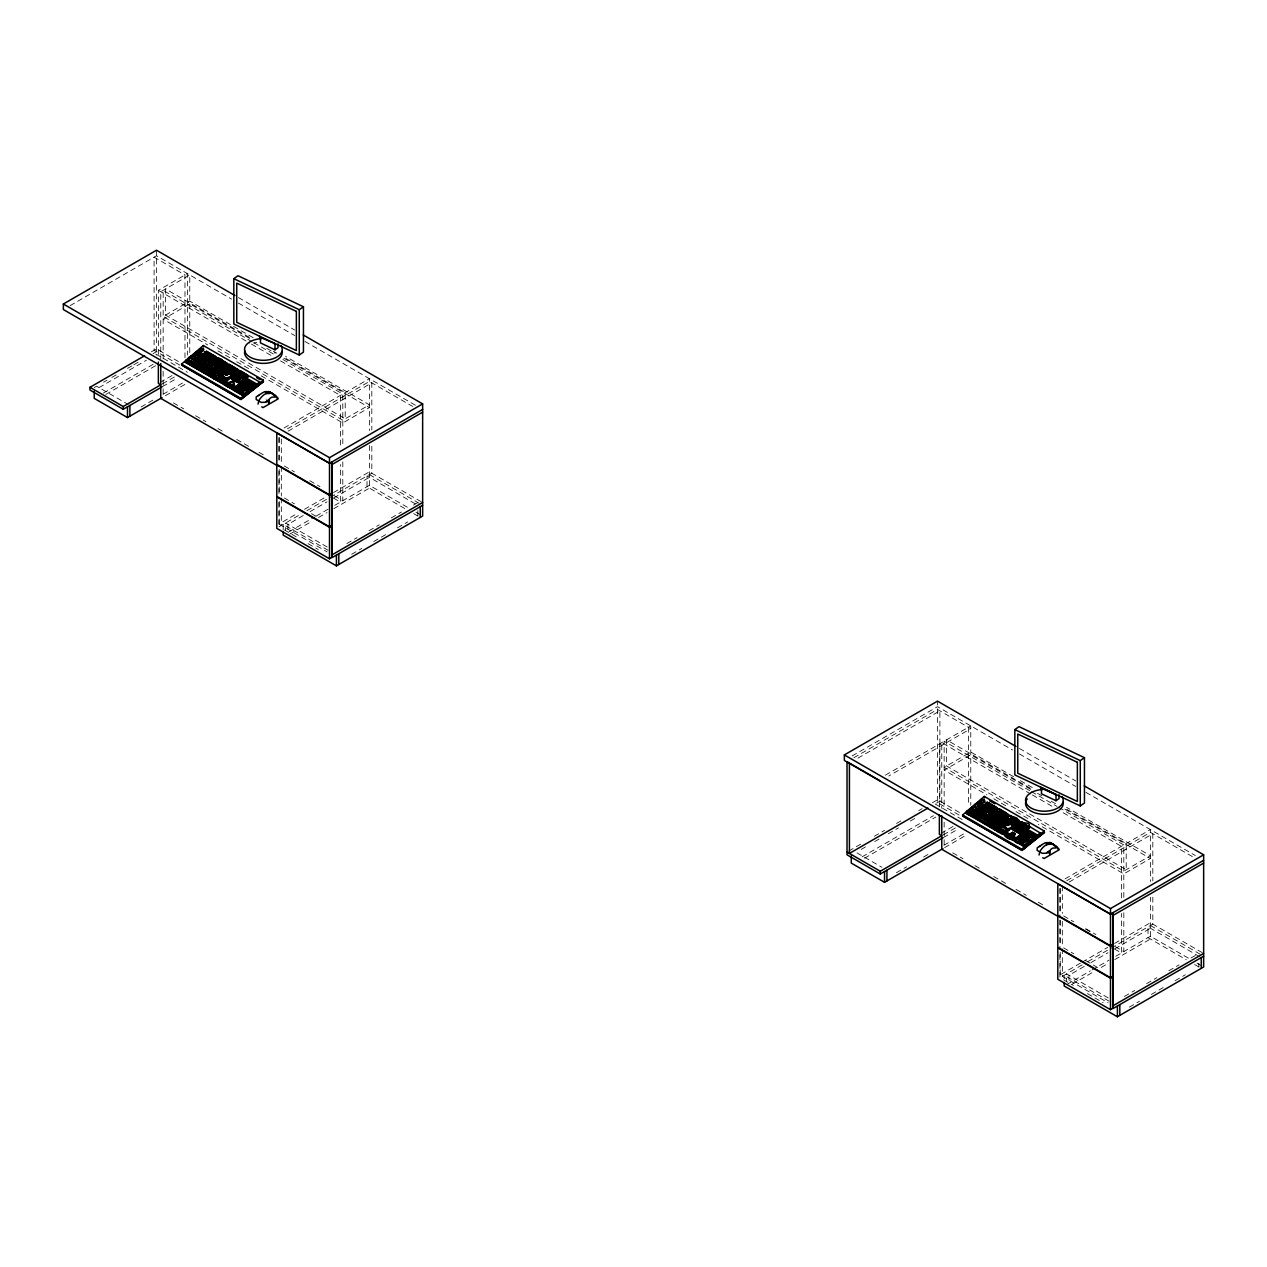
<?xml version="1.0" encoding="UTF-8"?>
<svg xmlns="http://www.w3.org/2000/svg" width="1267" height="1267" viewBox="0 0 1267 1267"><rect width="100%" height="100%" fill="white"/><g stroke="black" fill="none" stroke-linecap="round" stroke-linejoin="round"><path stroke-width="0.75" stroke-dasharray="5 3.75" d="M70.128 305.632L156.506 255.776L231.56 299.107M158.359 354.364L158.359 290.349L187.373 273.593L187.373 355.077M151.375 351.846L156.506 348.884L180.88 362.964M94.217 387.607L96.625 386.229L128.22 404.474M103.609 382.191L107.03 380.211M111.829 377.439L118.591 373.543M127.492 368.396L132.623 365.45M133.811 364.753L140.574 360.842M153.085 353.62L156.506 351.656M99.016 387.607L146.354 360.271M103.387 393.071L154.099 363.787M105.779 394.465L156.506 365.181M160.07 382.476L172.011 375.586M162.461 383.853L174.83 376.711M162.477 386.625L177.222 378.104M141.017 406.992L152.848 400.166M163 394.306L184.982 381.62M165.391 395.684L187.373 382.998M284.046 427.977L369.41 378.69L369.41 430.574M287.466 428.784L369.41 381.462L412.662 406.438M288.147 431.144L371.817 382.84L371.817 429.988M278.93 502.445L278.93 524.063L297.713 513.214M304.539 509.271L326.728 496.458M333.569 492.515L369.41 471.815L422.64 502.54M278.93 526.819L301.118 514.006M306.931 510.649L328.438 498.232M330.149 497.25L371.817 473.193L371.817 445.699M303.241 515.542L287.973 524.364L287.973 531.538M310.035 511.63L326.997 501.843M333.791 497.915L369.41 477.342M288.971 531.776L314.422 517.079M316.116 516.112L327.995 509.255M334.789 505.327L369.41 485.34L407.673 507.418M289.668 534.136L311.73 521.402M318.524 517.49L326.997 512.597M333.791 508.669L369.41 488.096L369.41 444.321M346.841 543.543L357.072 537.636M369.03 530.73L379.276 524.823M391.234 517.918L401.465 512.011M413.422 505.105L420.248 501.162M351.688 554.265L361.871 548.389M373.749 541.532L385.611 534.674M397.49 527.816L407.673 521.941M852.137 755.971L937.501 706.685L1012.571 750.016M853.847 757.745L937.501 709.441L970.775 728.652L888.816 775.974M857.949 758.141L939.892 710.835L939.892 801.172L934.096 804.529M885.411 775.166L970.775 725.88L970.775 805.258M848.716 851.06L862.384 843.173M874.325 836.268L884.572 830.36M896.529 823.455L903.355 819.511M918.718 810.642L922.138 808.663M932.385 802.755L937.501 799.794L960.006 812.781M861.148 849.413L867.943 845.485M874.721 841.573L881.515 837.661M888.294 833.734L898.477 827.858M910.355 821L917.15 817.088M862.146 856.825L933.415 815.679M864.553 858.202L935.806 817.057M941.08 833.385L953.022 826.48M943.456 834.779L955.809 827.652M943.456 837.535L957.108 829.663M896.418 872.694L906.602 866.818M923.564 857.015L930.358 853.103M943.931 845.263L964.282 833.512M944.628 847.623L966.673 834.89M1065.056 878.886L1150.42 829.6L1150.42 881.468M1066.766 880.676L1150.42 832.371L1193.672 857.347M1069.158 882.054L1152.812 833.749L1152.812 880.898M1080.418 963.142L1059.925 974.972L1108.166 1002.815M1082.129 962.144L1107.738 947.368M1114.564 943.424L1150.42 922.724L1203.65 953.449M1082.129 964.916L1059.925 977.728L1059.925 951.39M1087.941 961.558L1109.449 949.141M1111.159 948.159L1152.812 924.102L1152.812 896.608M1084.251 966.452L1068.984 975.273L1068.984 982.448M1091.03 962.54L1108.007 952.736M1114.786 948.825L1150.42 928.252M1066.592 984.649L1090.333 970.934M1092.043 969.952L1109.005 960.164M1115.784 956.237L1150.42 936.25L1188.684 958.327M1072.373 984.063L1094.435 971.33M1101.213 967.418L1108.007 963.506M1114.786 959.578L1150.42 939.005L1150.42 897.194M1124.431 996.432L1134.662 990.509M1146.619 983.62L1156.866 977.696M1168.807 970.807L1179.054 964.884M1191.012 957.979L1197.838 954.035M1129.293 1007.138L1139.476 1001.263M1151.355 994.405L1163.233 987.547M1175.111 980.69L1185.278 974.814M265.959 399.026L266.418 399.232M238.386 297.523L294.688 330.022M1019.397 748.433L1075.699 780.931M238.386 303.051L294.688 335.549M304.935 341.457L415.988 405.583M1019.397 753.96L1075.699 786.459M1085.93 792.366L1195.335 855.542M253.067 337.655L189.765 301.103L163.158 316.465L342.803 420.185L369.41 404.822L285.582 356.423M1013.552 776.703L970.775 752.012L944.153 767.374L1123.813 871.094L1150.42 855.732L1066.592 807.332M1020.394 780.662L1034.078 788.549M249.393 337.37L165.549 288.955L165.549 315.087L345.194 418.807L345.194 392.675L283.602 357.12M273.339 351.197L276.76 353.16M1030.388 788.264L946.56 739.865L946.56 765.997L1126.205 869.716L1126.205 843.584L1064.613 808.029M249.647 338.432L189.765 303.858L163.158 319.236L207.645 344.909M266.767 348.314L275.319 353.255M283.871 358.197L369.41 407.578L342.803 422.956L258.959 374.541M1030.657 789.341L970.775 754.768L944.153 770.146L986.93 794.837M1037.499 793.3L1044.341 797.244M1051.182 801.203L1056.314 804.165M1064.882 809.106L1150.42 858.488L1123.813 873.866L1038.259 824.469M252.117 341.71L163.158 290.349L163.158 359.464M253.828 342.692L274.369 354.554M282.921 359.495L342.803 394.069L342.803 447.378M1029.707 790.64L944.153 741.258L944.153 808.394M1031.417 791.622L1057.074 806.445M1058.784 807.427L1123.813 844.978L1123.813 898.287M158.359 290.349L249.726 343.088M251.436 344.086L271.977 355.932M280.53 360.873L340.411 395.447L340.411 448.771M1030.736 793.997L941.761 742.636L941.761 808.251M1032.447 794.995L1052.972 806.841M1063.235 812.765L1121.406 846.356L1121.406 899.681M941.761 745.408L939.37 744.014L939.37 806.873M217.908 350.848L229.881 357.753M236.723 361.713L248.696 368.618M993.771 798.78L1005.745 805.701M1016.023 811.624L1027.996 818.545M179.787 365.102L154.099 350.278L154.099 257.153L184.982 274.971L184.982 358.403M369.41 474.587L420.977 504.345M959.135 815.045L937.501 802.565L937.501 701.142M1150.42 925.496L1201.987 955.255M155.762 354L187.373 372.245M415.259 503.807L367.018 475.964L367.018 486.718L405.282 508.811M935.109 803.943L963.395 820.272M1199.596 956.648L1148.029 926.874L1148.029 937.628L1186.276 959.721M415.988 512.232L420.977 515.115M1196.998 963.142L1201.987 966.008M413.596 513.61L418.585 516.493M1194.607 964.52L1201.259 968.352M284.299 466.003L294.498 471.894M309.797 480.716L319.997 486.607M1063.599 915.93L1073.798 921.822M1085.692 928.679L1095.892 934.571M1085.692 929.139L1092.502 933.066M173.421 402.906L183.683 408.829M195.656 415.75L205.935 421.673M217.908 428.594L224.75 432.538M236.723 439.459L248.696 446.38M258.959 452.303L265.817 456.247M334.25 495.761L342.803 500.703L342.803 461.204M952.721 852.834L962.983 858.757M974.957 865.678L981.798 869.621M993.771 876.542L1005.745 883.447M1016.023 889.386L1026.286 895.31M1038.259 902.215L1045.101 906.174M1115.245 946.671L1123.813 951.612L1123.813 912.113M333.569 498.137L340.411 502.08L340.411 464.561M1114.564 949.046L1121.406 952.99L1121.406 913.491M284.299 497.963L294.498 503.854M311.492 513.658L316.592 516.603M1063.599 947.89L1073.798 953.782M1085.692 960.639L1097.602 967.513M327.171 546.996L285.582 522.986L285.582 530.16M856.999 852.881L881.943 867.293M1108.166 997.905L1066.592 973.895L1066.592 981.054M328.105 550.29L283.19 524.364L283.19 529.749M1109.1 1001.199L1064.185 975.273L1064.185 978.853M278.93 524.063L327.171 551.905M284.299 529.923L296.193 536.796M308.087 543.654L318.286 549.545M1063.599 979.85L1073.244 985.409M1087.403 993.581L1103.177 1002.704M1198.867 963.395L1198.867 966.974M1062.332 885.997L1062.332 913.491M1062.332 921.347L1062.332 946.892M1062.332 948.856L1062.332 976.35M1060.194 888.373L1060.194 913.966M1060.194 920.333L1060.194 945.926M1060.194 952.293L1060.194 977.886M1059.925 888.547L1059.925 918.005M1059.925 919.969L1059.925 949.426M968.384 727.274L968.384 805.844M944.153 822.22L944.153 847.892M417.857 510.696L417.857 516.065M281.322 439.015L281.322 464.546M281.322 466.509L281.322 495.983M281.322 497.947L281.322 525.441M279.199 437.463L279.199 463.057M279.199 469.423L279.199 495.017M279.199 501.384L279.199 525.013M278.93 437.638L278.93 463.168M278.93 471.023L278.93 494.589M189.765 352.574L189.765 274.971L160.766 291.727L160.766 358.878M163.158 371.31L163.158 396.983M156.506 250.232L156.506 355.235M253.796 343.151A18.815 10.865 0 0 1 256.758 342.343"/><path stroke-width="1.5" d="M273.403 394.575L272.484 393.499A14.365 8.283 -60 0 0 271.486 393.023L270.109 392.453A5.416 0.95 22.8 0 0 269.633 392.311L269.618 392.216A5.638 0.824 24 0 1 270.109 392.39L271.486 393.103A5.416 0.95 22.8 0 1 271.201 393.213L266.165 393.023L269.111 392.105M184.839 362.014L223.103 383.996M190.319 357.468L195.34 361.095L191.412 363.946L189.464 362.695L191.317 361.475L193.408 362.695L187.833 359.48M196.448 357.579L192.695 355.726L195.15 353.936M196.052 364.231L197.921 365.672M197.795 354.918L204.779 359.305L207.155 357.547L204.921 356.249L200.978 358.973L199.394 358.181L201.2 356.914L202.182 357.817M198.507 351.07L201.532 352.559M200.376 364.009L198.048 362.663M203.686 354.063L214.171 359.86M202.055 364.199C197.383 362.916 200.138 366.638 202.324 364.769M207.931 368.364L205.697 367.002L203.623 368.95M209.625 358.878C210.227 361.554 200.962 362.837 206.426 359.844C210.686 362.441 200.709 358.181 207.709 357.753M209.863 368.76C215.184 373.86 213.141 364.278 213.996 370.122C219.223 368.808 210.449 367.509 216.562 366.306M211.684 366.385L213.822 367.873L215.897 365.925M214.994 360.588L225.494 366.401M215.485 372.736C215.438 369.695 207.645 373.29 213.03 374.399M217.433 373.132C223.42 373.971 212.618 376.236 219.729 374.541M223.657 370.677L221.282 372.229L219.239 370.74M221.741 372.91L223.451 370.281M221.155 379.435C218.827 374.272 215.232 382.713 212.983 377.439M226.318 367.129L236.343 373.021L239.146 370.661M223.926 384.725L232.019 389.143M233.761 383.109C233.904 386.942 225.843 383.679 231.307 382.048M231.829 369.33L233.967 370.819L236.676 369.235M231.909 378.057C233.556 382.048 248.696 373.876 236.866 377.835M232.843 389.872L243.201 395.858L255.728 385.833M238.592 370.36L236.248 372.466L226.255 366.701L229.184 364.437M238.449 392.137L240.587 393.625L245.45 390.03L248.174 391.06L252.687 387.179M240.144 386.799L237.816 388.684M240.936 390.141L243.327 391.519M257.074 384.202L259.402 381.874L249.425 376.109L246.479 378.12L257.058 384.139M966.357 812.385C968.606 818.735 972.628 809.36 975.083 814.808M970.142 814.57C972.106 820.082 976.239 811.197 978.203 816.708M980.04 810.801L981.798 808.108M984.38 801.092L982.479 799.825M982.59 812.179L980.04 810.342M983.746 808.995L986.185 807.206M995.054 807.079L992.536 808.615L994.833 810.104M991.459 820.731L989.131 819.385M993.185 811.434L991.063 810.072L986.945 812.812L985.457 812.084L987.246 810.737L988.292 811.672M997.604 820.668L995.213 818.735M995.799 826.67C994.31 822.014 986.882 828.349 993.866 828.27M1002.007 819.781L999.853 821.681L997.731 820.557L993.977 823.756L992.489 822.98L994.421 821.681L998.048 824.073L1000.249 821.649M1000.74 815.79C998.412 812.622 989.67 818.672 995.846 816.027M1000.36 832.023L1004.018 834.129M1000.423 822.473L1002.767 823.107M1005.285 824.564C1005.966 825.245 1008.975 826.464 1009.989 823.819C1017.765 825.07 1004.984 832.562 1003.828 826.147C1009.751 824.009 995.704 828.745 1003.306 823.962M1008.294 820.161L1005.681 818.466M1010.496 834.43C1005.095 838.406 1011.779 836.331 1014.851 837.55C1013.157 842.935 999.235 835.064 1007.534 832.894C1009.641 835.761 1010.939 833.037 1012.808 832.403M1012.412 829.489L1020.093 834.145L1024.069 831.12M1015.453 830.423C1016.403 834.525 1023.102 828.713 1017.449 828.871M1016.467 824.865L1011.367 821.745M1019.713 826.749L1017.306 825.435M1021.186 837.899L1018.779 836.6M1024.37 835.571C1028.915 836.695 1022.96 841.225 1021.883 837.582M1040.476 833.148L1030.34 826.987M1050.121 843.014L1047.176 843.933L1052.133 844.139A5.416 0.95 22.8 0 0 1052.37 844.091L1051.119 843.363A5.638 0.824 24 0 0 1050.628 843.141L1050.137 843.014M1054.366 845.627L1053.479 844.408A14.365 8.283 -60 0 0 1052.418 843.885L1051.768 843.569M197.589 354.839L195.039 353.287L193.107 354.602L195.989 356.027L197.589 354.903L195.181 353.588L197.462 351.893L204.525 356.28M200.091 356.344C195.783 353.762 198.016 359.812 199.822 356.407M202.577 348.963C202.482 351.608 196.702 349.518 201.025 348.267C208.311 348.583 198.301 354.364 203.369 350.056M210.179 362.156C206.299 359.416 207.994 365.72 209.736 362.188M211.383 359.29C210.845 362.219 205.571 359.385 210.164 358.577M218.938 363.661C218.605 366.464 213.014 363.819 217.718 362.932M217.211 373.084C214.519 369.932 212.999 376.933 217.306 373.052M226.508 368.016C226.16 370.819 220.569 368.19 225.273 367.303M230.388 365.023L228.678 366.353L227.173 365.545L229.105 364.278L239.099 370.17L236.691 372.387M227.997 382.618C221.456 383.711 229.058 382.777 231.813 381.494M234.062 372.387C233.698 375.206 228.139 372.546 232.827 371.659M233.001 382.08C225.051 384.535 238.006 378.912 232.257 385.184M241.696 371.548L239.922 372.91L238.481 372.086L240.429 370.819L248.047 375.365L245.529 377.582M242.979 377.534C242.615 380.353 237.04 377.693 241.744 376.806M251.895 382.682C251.531 385.501 245.956 382.84 250.66 381.953M968.843 810.389L974.339 813.557L972.312 812.385L970.459 813.604L972.359 814.839L974.545 813.683M975.542 810.912L971.076 808.203L969.144 809.47L973.626 812.131L975.638 810.88L972.581 809.47M979.803 802.93C979.439 805.764 973.864 803.088 978.567 802.217L1016.356 824.326L1003.543 834.446L965.755 812.638L978.599 802.344M978.061 812.369C970.807 811.308 981.656 815.204 975.764 810.943M991.253 804.307C990.762 807.253 985.346 804.323 990.034 803.579M993.201 821.048C989.59 825.118 989.749 818.07 993.201 821.048C988.054 820.937 993.265 817.437 994.452 815.679C991.998 812.923 981.814 821.84 987.706 818.213M1002.561 810.832C1002.023 813.778 996.67 810.848 1001.342 810.12M1002.466 816.027C1001.928 818.941 996.654 816.106 1001.247 815.299M1005.048 812.274C1004.43 815.188 999.235 812.29 1003.828 811.545M1010.021 820.383C1009.672 823.186 1004.097 820.557 1008.801 819.67M1013.885 817.5C1013.188 820.272 1008.057 817.358 1012.65 816.645M1016.356 818.799C1016.023 821.602 1010.433 818.973 1015.136 818.086M1015.057 823.297C1014.629 826.211 1009.15 823.392 1013.838 822.568M1014.012 832.989L1012.222 834.335L1010.797 833.512L1012.666 832.245L1015.31 833.892L1012.808 835.872L1015.374 837.424L1012.84 839.562M1018.921 825.514L1017.132 826.876L1015.722 826.132L1017.639 824.785L1025.288 829.41L1020.188 833.591L1012.27 829.156L1017.718 824.928M1025.241 823.914C1024.623 826.844 1019.412 823.946 1024.005 823.202M1023.989 828.57C1023.403 831.295 1018.13 828.523 1022.754 827.715M1027.838 830.661L1026.048 832.023L1024.639 831.279L1026.555 829.933L1036.723 836.014L1024.195 846.198M1032.89 833.718C1032.367 836.458 1027.078 833.638 1031.671 832.862M1035.424 835.048C1035.155 837.851 1029.485 835.27 1034.189 834.319M265.785 401.845L268.889 399.659A12.622 9.978 84.4 0 1 269.222 399.232L269.269 399.184A13.573 10.801 82.2 0 1 269.665 398.757L269.728 398.693A13.969 11.165 80 0 1 270.283 398.171L270.362 398.107A6.62 5.321 77.8 0 1 271.819 397.268L271.882 397.252A5.781 4.625 80 0 1 272.548 397.094L273.767 397.109A4.023 3.104 -88.2 0 0 274.195 397.109L274.765 397.062A3.563 1.679 40.9 0 0 275.731 395.526L269.238 391.63L265.389 391.63M1046.78 852.754L1049.884 850.569A12.622 9.978 84.4 0 1 1050.232 850.141L1050.28 850.094A13.573 10.801 82.2 0 1 1050.676 849.666L1050.739 849.603A13.969 11.165 80 0 1 1051.293 849.08L1051.372 849.017A6.62 5.321 77.8 0 1 1052.814 848.177L1052.893 848.161A5.781 4.625 80 0 1 1053.558 848.003L1054.777 848.003A4.023 3.104 -88.2 0 0 1055.189 848.019L1055.775 847.956A3.563 1.679 40.9 0 0 1056.726 846.435L1050.248 842.539L1045.972 842.682M196.575 357.658C192.473 368 181.862 351.307 194.104 360.034M194.073 363.898C182.765 357.69 194.484 371.168 197.209 365.799M197.81 362.615C196.813 358.64 190.066 364.373 195.926 364.152M206.521 363.391L204.019 362.204L205.887 360.145M209.213 356.28L211.351 357.769L214.06 356.17M208.517 353.002C203.734 354.459 209.879 358.561 211.003 354.427M206.648 363.471L209.039 364.848M211.7 357.706C227.442 361.839 196.448 345.416 206.648 354.792M208.643 371.5C213.474 376.22 213.062 366.115 207.994 371.484M209.293 368.792C198.871 370.693 217.449 367.398 209.625 365.751C205.127 371.342 203.195 365.339 206.774 367.335M214.661 362.045L212.286 360.667M220.521 362.805L222.469 364.278L225.098 362.663L227.331 364.025L224.94 365.941L214.947 360.176L217.876 357.896M218.035 361.364C221.028 365.815 226.112 358.118 217.386 358.466C212.302 360.462 219.429 362.869 220.395 359.844M223.008 364.247L225.32 365.672M216.182 379.276L218.874 381.145L221.187 379.641M219.365 381.114L222.659 383.331L224.94 381.62L218.637 377.566L220.822 375.729L227.426 379.546L225.13 381.335L221.709 379.577M224.481 384.075C225.748 388.32 231.813 382.048 226.302 382.586M229.359 367.905C233.952 372.672 234.173 362.647 228.741 367.905C223.34 367.129 230.942 362.726 231.085 366.369M231.402 378.58L239.099 383.236L244.373 378.976M238.18 373.005C238.972 377.138 245.988 371.263 240.001 371.516M233.397 389.222L237.863 392.152L240.809 390.6M234.427 387.179C233.698 382.777 225.732 388.003 231.845 388.415M243.739 378.817L241.538 377.392L239.463 379.34M240.207 390.521L235.219 387.734M247.54 381.114L245.307 379.641L243.312 381.573M250.122 382.507L247.746 381.145M971.9 812.971L968.352 810.832M979.613 801.789L982.273 803.579L984.95 801.251M974.481 813.747C976.477 818.165 979.122 810.674 981.387 814.839C975.907 816.677 983.889 820.034 983.794 816.138M980.832 807.317C977.348 804.957 978.694 811.704 983.065 805.416C979.85 801.251 976.984 810.801 974.149 805.369C974.275 802.581 980.072 805.638 978.14 805.812M991.95 805.654L989.828 804.165L987.642 806.002L989.86 807.237L992.489 805.622L997.588 808.821M989.527 804.165C988.561 800.269 981.846 805.875 987.642 805.701M987.642 814.38L987.531 815.219M990.636 810.041L988.339 808.631M989.416 812.765L978.789 805.828M992.599 808.742L990.224 807.19M988.355 818.229C990.715 818.229 997.778 821.665 999.425 818.276M993.391 821.127L995.91 822.584M1001.405 810.753C995.577 811.814 1002.387 815.758 1003.876 812.179M998.19 814.396L996.005 812.971L993.914 814.919M992.631 817.817L994.912 818.751L996.971 816.882M994.072 822.331C997.667 822.631 993.011 829.632 999.568 825.229M1000.186 821.966L1002.466 823.122L1004.525 821.238M1007.423 817.833L1017.353 823.93L1020.204 821.618M1003.464 826.939L1008.975 830.123M1002.118 830.423C1000.186 825.34 995.957 833.559 993.993 828.349M1005.903 832.593L999.631 828.475L1001.532 826.417M1019.602 821.523C1018.636 817.627 1011.921 823.233 1017.718 823.059M1018.668 824.437L1026.27 829.077L1029.121 826.765M1017.971 831.881L1020.109 833.369L1022.2 831.437M1022.216 828.27L1020.283 826.892M1026.888 837.028C1020.996 838.802 1029.453 840.86 1023.974 842.523M1028.741 842.349C1027.569 838.2 1017.734 845.216 1024.116 845.992M181.609 364.088L203.322 345.527L263.203 380.1L263.488 381.589L240.904 399.279L181.814 365.165L181.609 364.088L240.698 398.202L240.999 399.517L263.219 381.62L240.92 399.105M962.619 814.998L984.316 796.42L1044.198 830.994L1044.499 832.498L1021.915 850.189L962.825 816.075L962.619 814.998L1021.693 849.096L1022.01 850.426L1044.23 832.514M268.826 393.023L268.984 392.818A1.837 1.061 -60 0 1 270.663 392.738L270.505 392.913A11.799 6.81 -60 0 0 268.842 393.023L268.018 392.263A1.837 1.061 -60 0 1 269.681 392.168L277.774 397.616M1051.119 843.299L1051.515 843.822A11.799 6.81 -60 0 0 1049.836 843.933L1049.028 843.173A1.837 1.061 -60 0 1 1050.691 843.078L1058.769 848.526M1049.82 843.933L1049.995 843.727A1.837 1.061 -60 0 1 1051.658 843.648L1052.418 843.885A14.365 8.283 -60 0 1 1053.463 844.408M199.093 359.115L201.12 360.604L203.955 359.036M205.824 360.462L203.559 362.029M209.166 364.928L209.055 365.767M210.354 369.948L208.216 368.459L206.141 370.407M211.573 367.224L214.091 368.301M222.263 361.285L224.75 362.71M219.65 365.007L217.417 363.534L215.422 365.466M209.799 375.602L212.508 377.471L214.82 375.966M216.72 369.283L218.763 370.772L221.598 369.204M222.168 366.464L220.03 364.975L216.008 367.731L214.503 366.907L216.309 365.64L217.465 366.591M222.469 376.046L227.712 379.324L232.336 375.681L225.447 371.231L227.395 369.394M232.241 372.276L230.103 370.788L226.096 373.543L224.592 372.783L226.381 371.453L227.363 372.355M234.316 370.772L236.533 372.466M237.737 373.464L245.26 378.168L248.063 375.808M226.999 385.532C227.601 389.397 234.918 384.249 228.789 383.711M238.212 374.889L244.262 378.437L239.083 382.697L236.866 381.177L238.766 379.166M242.567 385.12L240.54 383.632L238.354 385.58M245.101 386.578C240.033 385.2 248.775 382.317 242.916 381.62C237.309 383.41 244.579 386.308 245.719 383.141M245.893 386.134L248.284 387.512M245.149 390.046L242.678 388.256M973.8 806.382L977.459 809.407M980.056 801.314L982.448 802.708M980.5 804.276L978.362 802.803L975.115 805.416M976.239 812.131L972.866 809.819M973.325 816.407L976.113 818.276L981.925 815.061M978.282 812.4C981.307 817.342 990.62 813.002 980.183 810.88M977.063 815.14L992.568 824.896L990.24 826.527L976.509 818.244M978.758 813.588L976.366 812.21M984.617 819.496L989.527 822.331M986.375 817.896L983.968 819.48M1000.787 810.753C1000.122 806.683 993.043 812.337 998.95 812.226M1001.532 813.715L1003.654 815.204L1005.745 813.256M992.172 823.867L994.563 825.245M993.882 822.315L991.475 820.937M998.95 817.468L1013.933 826.116M997.62 821.032L1000.186 822.172M998.428 824.041L1000.566 825.53L1002.672 823.36M1009.023 823.645C1014.233 821.76 1006.663 818.197 1006.505 822.188M1008.326 830.661L1001.817 826.638M1010.543 837.899L1012.666 839.388M1014.709 834.335L1012.317 832.957M1024.243 826.828C1032.605 831.69 1011.145 823.803 1021.503 821.871M1025.937 825.276C1019.571 815.996 1016.514 830.344 1023.403 823.455M1016.878 838.121L1019.412 839.942M1023.578 836.03C1018.985 831.041 1018.636 841.24 1023.704 836.109C1025.732 838.976 1031.797 834.335 1026.349 834.019M1028.535 832.023L1026.666 830.582M1019.46 843.046L1021.851 844.424M1040.508 832.957L1037.816 835.222L1027.553 829.347L1030.435 827.082M258.468 395.621L259.165 395.066L256.219 396.888L256.14 399.453L261.192 402.383L265.563 402.288L268.366 400.388L268.414 402.954M1039.478 846.53L1040.951 845.406A12.622 2.613 -38.6 0 1 1041.426 845.057L1041.49 845.026A13.573 2.534 -37.7 0 1 1042.012 844.677L1042.092 844.614M192.568 355.758L185.267 361.602L188.926 363.645L190.921 361.855L187.183 360.002M197.335 365.862L195.451 367.652L209.689 375.523M209.689 359.258L207.804 361.063L222.327 369.457L225.336 367.937M214.091 359.099L216.483 357.104L206.489 351.228L204.557 352.527L205.983 353.319L207.725 351.925M225.304 365.894L227.822 363.692L217.797 357.753L215.865 359.068L217.29 359.844L219.048 358.466M226.16 381.525L229.232 379.039M232.304 376.568L235.456 373.828M238.671 379.419C229.628 384.962 239.875 375.586 233.825 376.537M231.924 388.367C241.284 380.591 222.422 388.636 233.065 385.548M240.223 387.195L238.307 388.937L241.997 390.774L240.192 392.041L238.766 391.265L240.746 389.967M263.203 380.1L240.698 398.202M970.506 809.138L965.85 813.176L1001.864 833.971M993.09 811.561C987.943 817.864 987.991 810.484 990.905 813.145M995.07 810.231L997.525 808.077L987.579 802.28M1006.489 817.31L1008.944 815.204L1005.555 813.145M1001.437 826.67C994.579 831.231 1000.993 823.708 996.591 823.788M1010.718 821.729C1006.014 827.652 1005.095 820.889 1008.532 823.312M1004.097 834.905L1007.17 832.435M1011.763 828.713L1014.835 826.227M1019.618 826.876L1017.433 828.46M1019.761 826.955L1017.939 828.792M1026.618 828.444C1037.847 820.129 1010.971 823.772 1022.707 822.457M1029.913 827.145L1027.569 829.41M1026.222 830.677C1017.449 831.928 1023.578 838.706 1026.112 833.702M1038.053 835.048L1040.413 833.148M1044.198 830.994L1021.693 849.096M259.656 394.702L259.941 394.496A12.622 2.613 -38.6 0 1 260.432 394.148L260.495 394.116A13.573 2.534 -37.7 0 1 261.018 393.768L261.097 393.704A13.969 2.344 -36.9 0 1 261.794 393.261L261.889 393.213A6.62 0.982 -36.1 0 1 263.33 392.374L263.393 392.342A5.781 0.966 -36.9 0 1 263.9 392.105L264.613 391.867A4.023 1.109 -41.7 0 0 264.946 391.772L265.357 391.63M209.261 365.197C204.525 370.376 213.379 362.774 211.557 366.306M987.737 814.649C983.065 818.482 992.758 814.681 987.595 814.903M1012.428 835.903C1011.066 835.127 1011.003 840.084 1014.075 836.489M1021.36 840.94C1016.372 846.087 1028.218 838.358 1021.234 838.105M233.825 278.677L238.006 275.731L303.447 306.772L303.447 352.099L299.265 355.029L233.825 324.004L233.825 278.677L299.265 309.702L303.447 306.772M259.276 336.072L260.479 336.769L260.479 342.914L275.018 349.819L278.011 347.712L278.011 343.864M259.878 337.18L275.018 343.658L275.018 349.819M1014.835 729.586L1019.016 726.64L1084.457 757.682L1084.457 803.009L1080.276 805.939L1014.835 774.913L1014.835 729.586L1080.276 760.612L1084.457 757.682M1040.286 786.981L1056.029 794.567L1056.029 800.712L1041.474 793.823L1041.474 787.678M1040.888 788.09L1056.029 794.567M1056.029 800.712L1059.006 798.622L1059.006 794.773M266.165 392.722L268.145 392.121M1047.176 843.632L1050.612 843.22M192.141 355.995L196.448 358.133M214.725 362.172C223.752 363.677 204.858 366.812 214.852 365.118M213.49 374.383L216.087 375.792M219.254 371.659L224.148 373.575M221.773 373.1L224.164 374.129M226.666 375.032L224.227 374.177M226.587 375.254L229.153 373.575M236.295 374.525L234.395 376.426M245.624 377.297L237.578 373.242L240.508 370.962M242.71 385.2L245.196 386.324L247.683 384.313M243.216 387.971C237.103 390.965 248.38 389.127 242.741 388.114M977.586 809.47L980.04 810.532M982.622 812.385L985.077 813.446M1006.362 813.62C1000.439 814.333 1007.392 819.084 1008.294 814.744M1000.043 809.375C982.812 811.529 1028.471 824.215 998.887 808.805M1006.378 821.76C1001.421 825.546 1004.794 818.799 1005.935 821.84M1000.233 831.96C991.808 831.564 1003.844 827.81 996.353 826.813M1006.489 832.134L1002.355 830.455M1019.808 830.408C1025.399 834.114 1025.478 824.896 1019.792 829.869M1026.539 828.491C1034.015 823.186 1015.77 828.681 1024.069 823.835M1023.657 832.641C1025.89 834.62 1034.11 829.822 1029.374 835.396M1028.725 835.555C1042.092 837.709 1015.881 845.437 1034.252 834.953M1034.3 837.867C1031.75 834.399 1022.77 841.557 1029.342 841.874M1024.306 845.944L1013.743 840.243L1026.634 830.075M1021.931 850.014L1024.797 848.225M329.499 463.215L63.35 309.544L63.35 304.017L156.506 250.232L234.981 295.544M162.018 386.894L123.232 409.273L89.957 390.062L89.957 387.306L144.565 355.789M89.957 387.306L123.232 406.517L160.766 384.835L158.359 383.458L158.359 362.124M94.217 391.202L94.217 398.361L127.492 417.572L162.018 397.648M63.35 304.017L329.499 457.672L422.64 403.904L422.64 516.065L336.42 565.858L283.19 535.117L283.19 531.538M422.64 409.431L329.499 463.358L276.792 432.934L276.792 464.435L329.499 494.859L331.891 493.481L331.891 461.98M332.16 464.435L422.64 412.187M329.499 495.318L331.891 493.94L331.891 525.441L329.499 526.819L276.792 496.395L276.792 464.894L329.499 495.318L329.499 526.819M329.499 527.278L331.891 525.9L331.891 557.401L329.499 558.779L276.792 528.355L276.792 496.854L329.499 527.278L329.499 558.779M332.16 554.788L422.64 502.54M422.64 505.311L332.16 557.559L332.16 461.679M1203.65 860.341L1110.494 914.109L844.36 760.453L844.36 754.926L937.501 701.142L1015.976 746.453M927.951 808.077L849.413 853.42L849.413 763.067M847.021 852.042L880.28 871.253L941.745 835.761L939.37 834.367L939.37 814.729M880.28 780.9L847.021 761.689L847.021 854.813L880.28 874.008L942.933 837.851M851.266 855.938L851.266 863.096L884.54 882.307L942.933 848.605M1040.175 845.976L1037.23 847.797L1037.135 850.363L1042.203 853.293L1046.558 853.198L1049.361 851.281L1049.409 853.863M1047.207 844.408L1045.639 845.247A12.955 7.475 -60 0 0 1039.954 851.345L1039.019 855.035M844.36 754.926L1110.494 908.582L1203.65 854.797L1203.65 966.974L1117.415 1016.768L1064.185 986.027L1064.185 982.448M1113.155 915.344L1203.65 863.096M1110.494 945.768L1112.901 944.39L1112.901 912.889L1110.494 914.267L1057.802 883.843L1057.802 915.344L1110.494 945.768L1110.494 908.582M1110.494 946.227L1112.901 944.849L1112.901 976.35L1110.494 977.728L1057.802 947.304L1057.802 915.803L1110.494 946.227L1110.494 977.728M1110.494 978.187L1112.901 976.809L1112.901 1008.31L1110.494 1009.688L1057.802 979.264L1057.802 947.764L1110.494 978.187L1110.494 1009.688M1113.155 1005.697L1203.65 953.449M1203.65 956.221L1113.155 1008.469L1113.155 912.573M246.859 379.799C244.515 383.204 243.153 378.754 245.101 379.229L232.732 389.333L242.9 395.304L255.728 385.105L245.64 379.166M266.118 393.451L266.561 393.356A11.72 6.763 -60 0 1 268.335 392.738L268.509 392.532A1.837 1.061 -60 0 1 270.172 392.453L270.409 392.675A11.799 6.81 -60 0 1 271.486 393.023L270.774 392.659M266.656 393.404L264.645 394.338A12.955 7.475 -60 0 0 258.959 400.435L258.025 404.125M1047.128 844.36L1047.571 844.265A11.72 6.763 -60 0 1 1049.329 843.648L1049.504 843.442A1.837 1.061 -60 0 1 1051.182 843.363L1051.42 843.584A11.799 6.81 -60 0 1 1052.497 843.933L1052.148 843.822M1047.651 844.313L1046.463 844.772M220.236 364.389C215.659 364.706 220.664 368.349 221.424 365.086M983.604 805.115C978.932 805.495 984.142 808.964 984.792 805.812M992.504 805.02C987.722 805.574 993.249 808.774 993.708 805.701M1011.319 821.111C1006.774 821.412 1011.731 825.07 1012.507 821.808M1020.22 826.258C1015.691 826.559 1020.632 830.218 1021.408 826.955M1029.137 831.405C1024.686 831.659 1029.406 835.381 1030.372 832.118M1047.904 844.44L1052.196 844.044A5.638 0.824 24 0 0 1052.37 844.028L1052.465 844.012M213.901 359.4L203.639 353.651L206.569 351.371M231.75 388.684L223.863 384.313L226.793 382.032M243.09 395.32L247.794 391.313L245.814 390.062L247.683 387.718L245.497 386.546L243.407 388.13L245.64 389.603L250.328 386.055L253.036 387.069L255.221 385.295L252.893 384.028L250.898 385.944M983.588 799.873C978.267 804.244 984.475 795.407 979.454 801.298C982.273 806.382 987.595 798.543 982.305 799.255M269.158 393.419L271.138 393.134A5.638 0.824 24 0 0 271.376 393.118L271.455 393.103M269.158 393.53L266.894 393.53M202.609 354.206C197.985 354.665 203.179 358.038 203.797 354.903M211.51 354.111C207.059 354.396 211.858 358.086 212.698 354.792M222.754 365.846C218.272 366.084 223.055 369.821 223.942 366.527M231.639 365.735C226.936 366.306 232.273 369.489 232.89 366.496M236.612 368.602C232.209 368.855 236.881 372.577 237.8 369.299M230.309 370.202C225.795 370.677 230.847 374.034 231.497 370.898M245.529 373.749C241.126 374.003 245.798 377.724 246.717 374.446M239.21 375.349C234.696 375.808 239.748 379.181 240.413 376.046M248.126 380.496C243.612 380.955 248.665 384.329 249.33 381.193M986.122 806.572C981.751 806.81 986.328 810.563 987.357 807.301M993.676 810.943C989.068 811.387 994.262 814.76 994.88 811.624M1003.765 816.756C999.473 817.009 1003.923 820.731 1004.984 817.468M201.405 348.884L198.967 350.531L201.263 352.115L198.412 350.595L201.374 348.377M197.034 358.482C188.735 362.14 211.716 359.543 204.842 366.226M203.369 365.561L201.105 367.493M218.241 377.344L220.537 375.57L218.003 374.05M245.275 377.408L243.137 376.172L245.592 374.383M238.228 385.675L235.884 387.575M243.011 395.082L240.888 393.863L242.662 391.677M1013.901 823.202L1011.541 825.102M1010.195 834.858C1005 840.227 1004.715 830.408 1009.751 834.573M267.86 392.453A11.799 6.81 -60 0 1 269.538 392.342L269.728 392.374M209.023 352.669C204.557 353.081 209.372 356.518 210.274 353.43M213.996 355.552C209.467 355.964 214.503 359.369 215.184 356.233M207.645 357.12C203.116 357.547 208.152 360.952 208.833 357.817M220.331 359.21C215.865 359.606 220.68 363.043 221.582 359.971M212.682 360.034C208.041 360.541 213.299 363.882 213.87 360.715M225.304 362.077C220.68 362.505 225.874 365.894 226.492 362.758M215.2 361.491C210.56 361.919 215.77 365.308 216.388 362.172M253.194 383.426C248.87 383.648 253.368 387.385 254.414 384.139M994.991 806.445C990.287 807.016 995.624 810.199 996.242 807.206M1006.299 812.986C1001.674 813.525 1006.869 816.756 1007.55 813.747M996.195 812.385C991.491 812.955 996.828 816.138 997.446 813.145M998.713 813.842C994.199 814.269 999.235 817.674 999.916 814.538M1017.623 819.511C1012.982 820.018 1018.24 823.36 1018.811 820.208M1006.283 818.213C1001.69 818.688 1006.806 822.03 1007.471 818.894M1026.539 824.659C1021.899 825.181 1027.157 828.507 1027.727 825.355M197.589 351.434L184.744 361.728L222.549 383.537L235.314 373.48L197.573 351.307C193.107 351.703 197.905 355.14 198.808 352.068M224.924 370.946L227.3 369.109M232.479 375.301C237.848 373.828 231.544 370.788 229.881 373.813M250.312 385.596C254.635 385.216 247.904 391.582 246.305 388.605C251.104 387.354 255.142 379.942 247.714 384.107M988.735 802.835L986.993 804.228L985.583 803.484L987.215 802.169L984.602 804.497L994.547 810.294L996.986 808.203M1010.227 815.837C1003.892 816.74 1011.953 821.19 1012.095 816.914M992.109 817.31C994.674 812.971 998.475 820.208 1001.294 815.932M1011.351 815.9C994.199 817.88 1039.257 831.231 1010.195 815.346M1004.715 824.579L1006.98 822.647M222.818 360.636C218.637 360.731 222.786 364.69 224.053 361.364M200.091 352.764C195.736 353.002 200.344 356.676 201.279 353.445M205.127 355.663C200.455 356.217 205.713 359.432 206.378 356.423M234.126 367.177C230.119 367.208 233.983 371.231 235.361 367.889M242.995 372.292C238.703 372.435 243.137 376.331 244.198 372.989M227.791 368.76C223.784 368.792 227.648 372.815 229.026 369.473M236.691 373.892C243.312 374.161 219.904 376.727 238.814 382.65M981.086 803.674C976.635 804.054 981.418 807.507 982.337 804.418M988.64 808.029C984 808.615 989.226 811.767 989.891 808.789M991.158 809.486C986.945 809.724 991.364 813.414 992.362 810.167M1007.772 832.815C1003.654 832.862 1007.661 836.869 1009.007 833.528M243.058 372.926C237.357 373.337 243.993 378.611 244.99 374.05M201.437 357.579L198.444 359.099M219.08 367.747L216.34 369.315L214.202 368.19M219.809 368C221.915 364.674 227.363 368.016 222.992 369.837M236.264 377.503L238.608 375.602M204.177 365.846L206.632 364.183L209.15 365.498M200.439 367.113L202.799 365.229M202.958 368.57L205.428 366.844L203.449 365.609M1012.713 817.278C1006.853 818.482 1013.774 822.22 1015.2 818.704M979.929 807.031C977.285 811.371 972.834 803.547 971.33 808.742M982.448 808.489L980.04 810.072L977.586 808.932M983.176 808.726L985.536 806.826M1003.812 817.389L1001.468 819.29M985.694 810.183L988.149 808.394M993.265 814.538L995.719 812.812L993.74 811.577M1000.819 818.91L1003.163 817.009M1000.075 818.656L997.715 820.842M1003.337 820.367L1005.745 818.767L1003.987 820.731M985.678 813.778C979.771 815.045 986.755 818.64 988.197 815.235M989.511 815.821L991.982 814.095L990.002 812.844M1010.892 824.722L1013.236 822.821M1015.279 827.43C1009.134 828.095 1016.53 832.989 1017.195 828.555M984.443 816.502L982.099 818.403M1028.709 835.016L1031.164 833.353L1036.818 836.616L1024.385 846.704L1013.948 840.955M1028.756 838.469L1031.116 836.584M303.225 334.947L422.64 403.904M1084.219 785.857L1203.65 854.797M256.647 377.629L260.068 379.609M989.749 800.887L994.88 803.848M1011.937 816.835C1026.713 818.625 1006.98 825.641 1014.677 818.45M984.807 805.147L993.011 809.882M996.115 811.672L1004.319 816.407M1002.672 816.724L1006.093 818.704M276.903 398.091L278.233 398.852L263.061 407.61L261.731 406.85M1057.897 848.985L1059.244 849.761L1044.071 858.519L1042.741 857.743M197.114 358.513L199.03 359.891L195.419 362.631L193.867 361.934L195.783 360.588L201.659 364.389M219.128 371.215C217.702 368.048 211.922 372.672 216.784 373.116M224.813 374.509L226.144 375.27M190.319 357.832L192.837 359.305M197.858 365.815L209.799 372.704M1019.682 840.29C1008.5 834.177 1017.734 848.13 1021.202 841.177M1005.032 835.808L1012.571 840.148L1015.453 837.899M240.999 399.517L182.068 365.134M1022.01 850.426L963.063 816.043M277.109 465.543L160.766 398.361L160.766 363.502M1058.103 916.453L941.761 849.27L941.761 815.71M1033.587 834.573L1031.908 836.853M1028.63 838.58C1027.885 843.093 1022.675 836.774 1021.946 841.399M1015.31 834.319L1013.362 836.632M234.3 383.426L232.368 385.722M1054.825 793.871L1055.427 794.995M273.83 342.961L274.416 344.086M984.316 796.42L984.602 797.925M203.322 345.527L203.607 347.015M1201.259 957.599L1201.259 968.352M1119.822 1004.62L1119.822 1015.374M1117.415 1005.998L1117.415 1016.768M1080.276 760.612L1080.276 805.939M1049.694 850.822L1049.583 853.784L1049.551 851.012M886.932 870.176L886.932 880.929M884.54 871.553L884.54 882.307M880.28 871.253L880.28 874.008M420.248 506.689L420.248 517.459M338.812 553.711L338.812 564.464M336.42 555.104L336.42 565.858M329.499 457.672L329.499 494.859M299.265 309.702L299.265 355.029M268.699 399.913L268.699 402.827L268.556 400.119M129.883 405.44L129.883 416.194M127.492 406.818L127.492 417.572M123.232 406.517L123.232 409.273M1045.94 842.682A4.023 1.109 -41.7 0 1 1045.671 842.761L1044.958 842.983A5.781 0.966 -36.9 0 0 1044.388 843.252L1044.325 843.284A6.62 0.982 -36.1 0 0 1042.884 844.123L1042.789 844.17A13.969 2.344 -36.9 0 0 1042.298 844.487M1048.87 843.363A11.799 6.81 -60 0 1 1049.725 843.252M1063.108 802.359A18.815 10.865 0 0 1 1041.3 814.143A18.815 10.865 0 0 1 1027.236 798.923M1061.999 796.515A18.815 10.865 0 0 1 1049.44 810.817A18.815 10.865 0 0 1 1025.874 802.344A18.815 10.865 0 0 1 1042.535 789.531M282.098 351.45A18.815 10.865 0 0 1 262.744 363.376A18.815 10.865 0 0 1 244.8 350.737M280.989 345.606A18.815 10.865 0 0 1 268.43 359.907A18.815 10.865 0 0 1 244.879 351.434A18.815 10.865 0 0 1 261.54 338.622M212.302 370.344C216.895 375.159 217.338 364.753 212.302 370.344M222.77 375.08C223.705 381.795 236.771 374.129 229.089 372.941C227.173 377.059 224.607 371.706 222.77 375.08M241.348 392.612C247.493 396.714 248.839 383.141 241.379 392.548M1022.342 843.521C1027.775 847.671 1030.499 834.129 1022.374 843.458M185.679 360.509C190.81 365.783 190.098 356.217 185.758 360.43M190.636 356.502C196.749 362.948 195.91 352.004 190.668 356.47M192.647 364.532C196.939 368.792 196.892 360.366 192.679 364.484M195.086 359.068C198.444 362.172 198.618 354.998 195.086 359.068M196.385 363.265C199.568 366.369 200.376 359.258 196.417 363.217M197.604 360.525C200.693 363.645 201.596 356.55 197.636 360.477M195.831 366.369L208.849 374.034L210.813 372.831L197.795 365.181L195.831 366.369M200.123 361.982C203.369 365.07 203.892 358.007 200.202 361.887M201.928 359.59C205.206 362.663 205.492 355.679 202.023 359.511M201.421 366.163C204.43 369.315 205.317 362.188 201.421 366.163M202.641 363.439C205.935 366.543 206.109 359.4 202.672 363.391M205.159 364.896C208.421 368 208.675 360.889 205.191 364.848M209.483 363.962C212.793 367.05 213.03 359.971 209.53 363.914M208.976 370.534C212.302 373.622 212.666 366.496 208.976 370.534M210.195 367.794C213.49 370.914 213.664 363.772 210.227 367.747M210.132 374.636C214.598 378.881 213.996 370.36 210.132 374.636M211.494 371.991C214.772 375.08 215.057 367.984 211.526 371.944M215.232 370.708C218.383 373.813 219.254 366.733 215.232 370.708M213.315 376.473C217.607 380.733 217.607 372.229 213.315 376.473M217.053 368.317C220.268 371.421 220.838 364.31 217.053 368.317M217.75 372.165C220.822 375.301 221.582 368.159 217.781 372.118M216.499 378.31C220.965 382.539 220.094 374.113 216.578 378.215M219.571 369.774C222.628 372.91 223.404 365.783 219.603 369.726M219.048 376.347L224.702 379.736L226.635 378.469L220.965 375.127L219.048 376.347M220.268 373.622C223.768 376.663 223.657 369.616 220.347 373.527M222.089 371.231C225.383 374.303 225.779 367.287 222.168 371.136M219.682 380.148C225.162 385.406 223.578 375.792 219.761 380.052M227.331 384.566C230.546 387.686 231.101 380.559 227.331 384.566M232.241 377.091C235.314 380.227 236.074 373.1 232.273 377.043M234.775 378.548C238.006 381.636 238.544 374.573 234.854 378.469M233.714 388.256C241.68 395.462 239.415 383.347 233.809 388.161M237.293 380.021C240.603 383.125 241.126 375.951 237.293 380.021M236.2 386.245C239.384 389.365 240.192 382.238 236.232 386.197M238.671 384.249C242.124 387.306 242.25 380.211 238.719 384.202M238.719 387.702C242.06 390.759 242.33 383.774 238.814 387.623M241.158 382.238C244.167 385.374 245.069 378.263 241.189 382.191M241.205 385.706C244.674 388.779 244.8 381.636 241.205 385.706M243.692 383.695C246.922 386.783 247.461 379.72 243.771 383.616M243.739 387.164C246.748 390.299 247.984 383.141 243.739 387.164M246.21 385.168C249.52 388.272 250.042 381.098 246.21 385.168M966.689 811.418C971.773 816.724 971.567 807.079 966.721 811.371M971.646 807.412C977.839 813.873 976.825 802.835 971.646 807.412M973.642 815.441C977.76 819.717 978.172 811.276 973.674 815.394M976.081 809.977C979.312 813.05 980.009 806.034 976.176 809.898M977.38 814.174C980.468 817.294 981.387 810.167 977.38 814.174M978.599 811.434C981.877 814.538 982.131 807.427 978.631 811.387M976.825 817.278L989.844 824.944L991.823 823.74L978.805 816.091L976.857 817.231M980.42 809.043C983.715 812.147 983.921 804.973 980.42 809.043M979.898 815.615C983.445 818.656 983.335 811.609 979.993 815.536M981.117 812.891C984.364 815.98 984.902 808.916 981.212 812.796M982.939 810.5C986.027 813.62 986.787 806.509 982.97 810.452M982.416 817.072C985.726 820.113 986.407 813.224 982.511 816.993M983.635 814.348C986.945 817.453 987.468 810.278 983.635 814.348M987.452 819.987C990.731 823.059 991.301 815.996 987.547 819.892M988.672 817.247C991.823 820.367 992.599 813.256 988.719 817.215M990.493 814.871C993.676 817.975 993.962 810.864 990.525 814.824M991.206 818.704C994.437 821.824 995.133 814.633 991.206 818.704M991.142 825.546C995.656 829.727 995.086 821.364 991.222 825.451M993.724 820.161C997.018 823.265 997.177 816.138 993.756 820.113M995.529 817.769C998.824 820.889 998.998 813.747 995.561 817.722M995.023 824.342C998.222 827.446 999.014 820.367 995.054 824.294M996.242 821.618C999.505 824.722 999.758 817.611 996.274 821.57M994.326 827.383C998.649 831.611 998.333 823.249 994.405 827.288M998.048 819.226C1001.453 822.299 1001.611 815.156 998.048 819.226M997.541 825.799C1000.803 828.871 1001.088 821.887 997.62 825.72M998.76 823.075C1002.07 826.179 1002.545 818.989 998.76 823.075M1000.566 820.683C1003.702 823.803 1004.541 816.629 1000.566 820.683M997.509 829.22C1002.086 833.448 1001.358 824.912 997.509 829.22M1000.059 827.256C1010.638 837.788 1007.534 821.459 1000.059 827.256M1001.278 824.532C1004.731 827.589 1004.858 820.493 1001.31 824.484M1000.692 831.057C1006.204 836.315 1004.969 826.654 1000.724 831.009M1008.342 835.476C1011.81 838.532 1011.921 831.405 1008.342 835.476M1013.252 828C1016.435 831.104 1017.068 824.057 1013.283 827.953M1015.77 829.457C1018.842 832.609 1019.602 825.466 1015.801 829.41M1014.724 839.166C1022.548 846.435 1020.854 834.193 1014.756 839.118M1018.304 830.914C1021.788 833.971 1021.677 826.923 1018.383 830.835M1017.195 837.154C1020.521 840.259 1020.679 833.084 1017.195 837.154M1019.682 835.159C1023.198 838.216 1023.213 831.057 1019.682 835.159M1019.729 838.611C1022.976 841.7 1023.498 834.636 1019.808 838.532M1022.152 833.148C1025.351 836.252 1025.985 829.204 1022.2 833.1M1022.216 836.616C1025.399 839.72 1026.222 832.577 1022.216 836.616M1022.263 840.069C1025.557 843.157 1025.922 836.109 1022.342 839.989M1024.686 834.605C1027.759 837.756 1028.519 830.614 1024.718 834.557M1024.734 838.073C1028.012 841.177 1028.266 834.066 1024.765 838.025M1027.22 836.062C1030.704 839.118 1030.594 832.071 1027.299 835.982M249.441 376.917L249.441 376.917M251.975 378.374L251.975 378.374M254.493 379.831L254.493 379.831M1030.451 827.81L1030.451 827.81M1032.969 829.283L1032.969 829.283M1035.503 830.74L1035.503 830.74M296.367 311.397L236.739 283.127L236.739 322.309L296.367 350.579L296.367 311.397M1077.362 762.306L1017.749 734.036L1017.749 773.218L1077.362 801.488L1077.362 762.306"/></g></svg>
